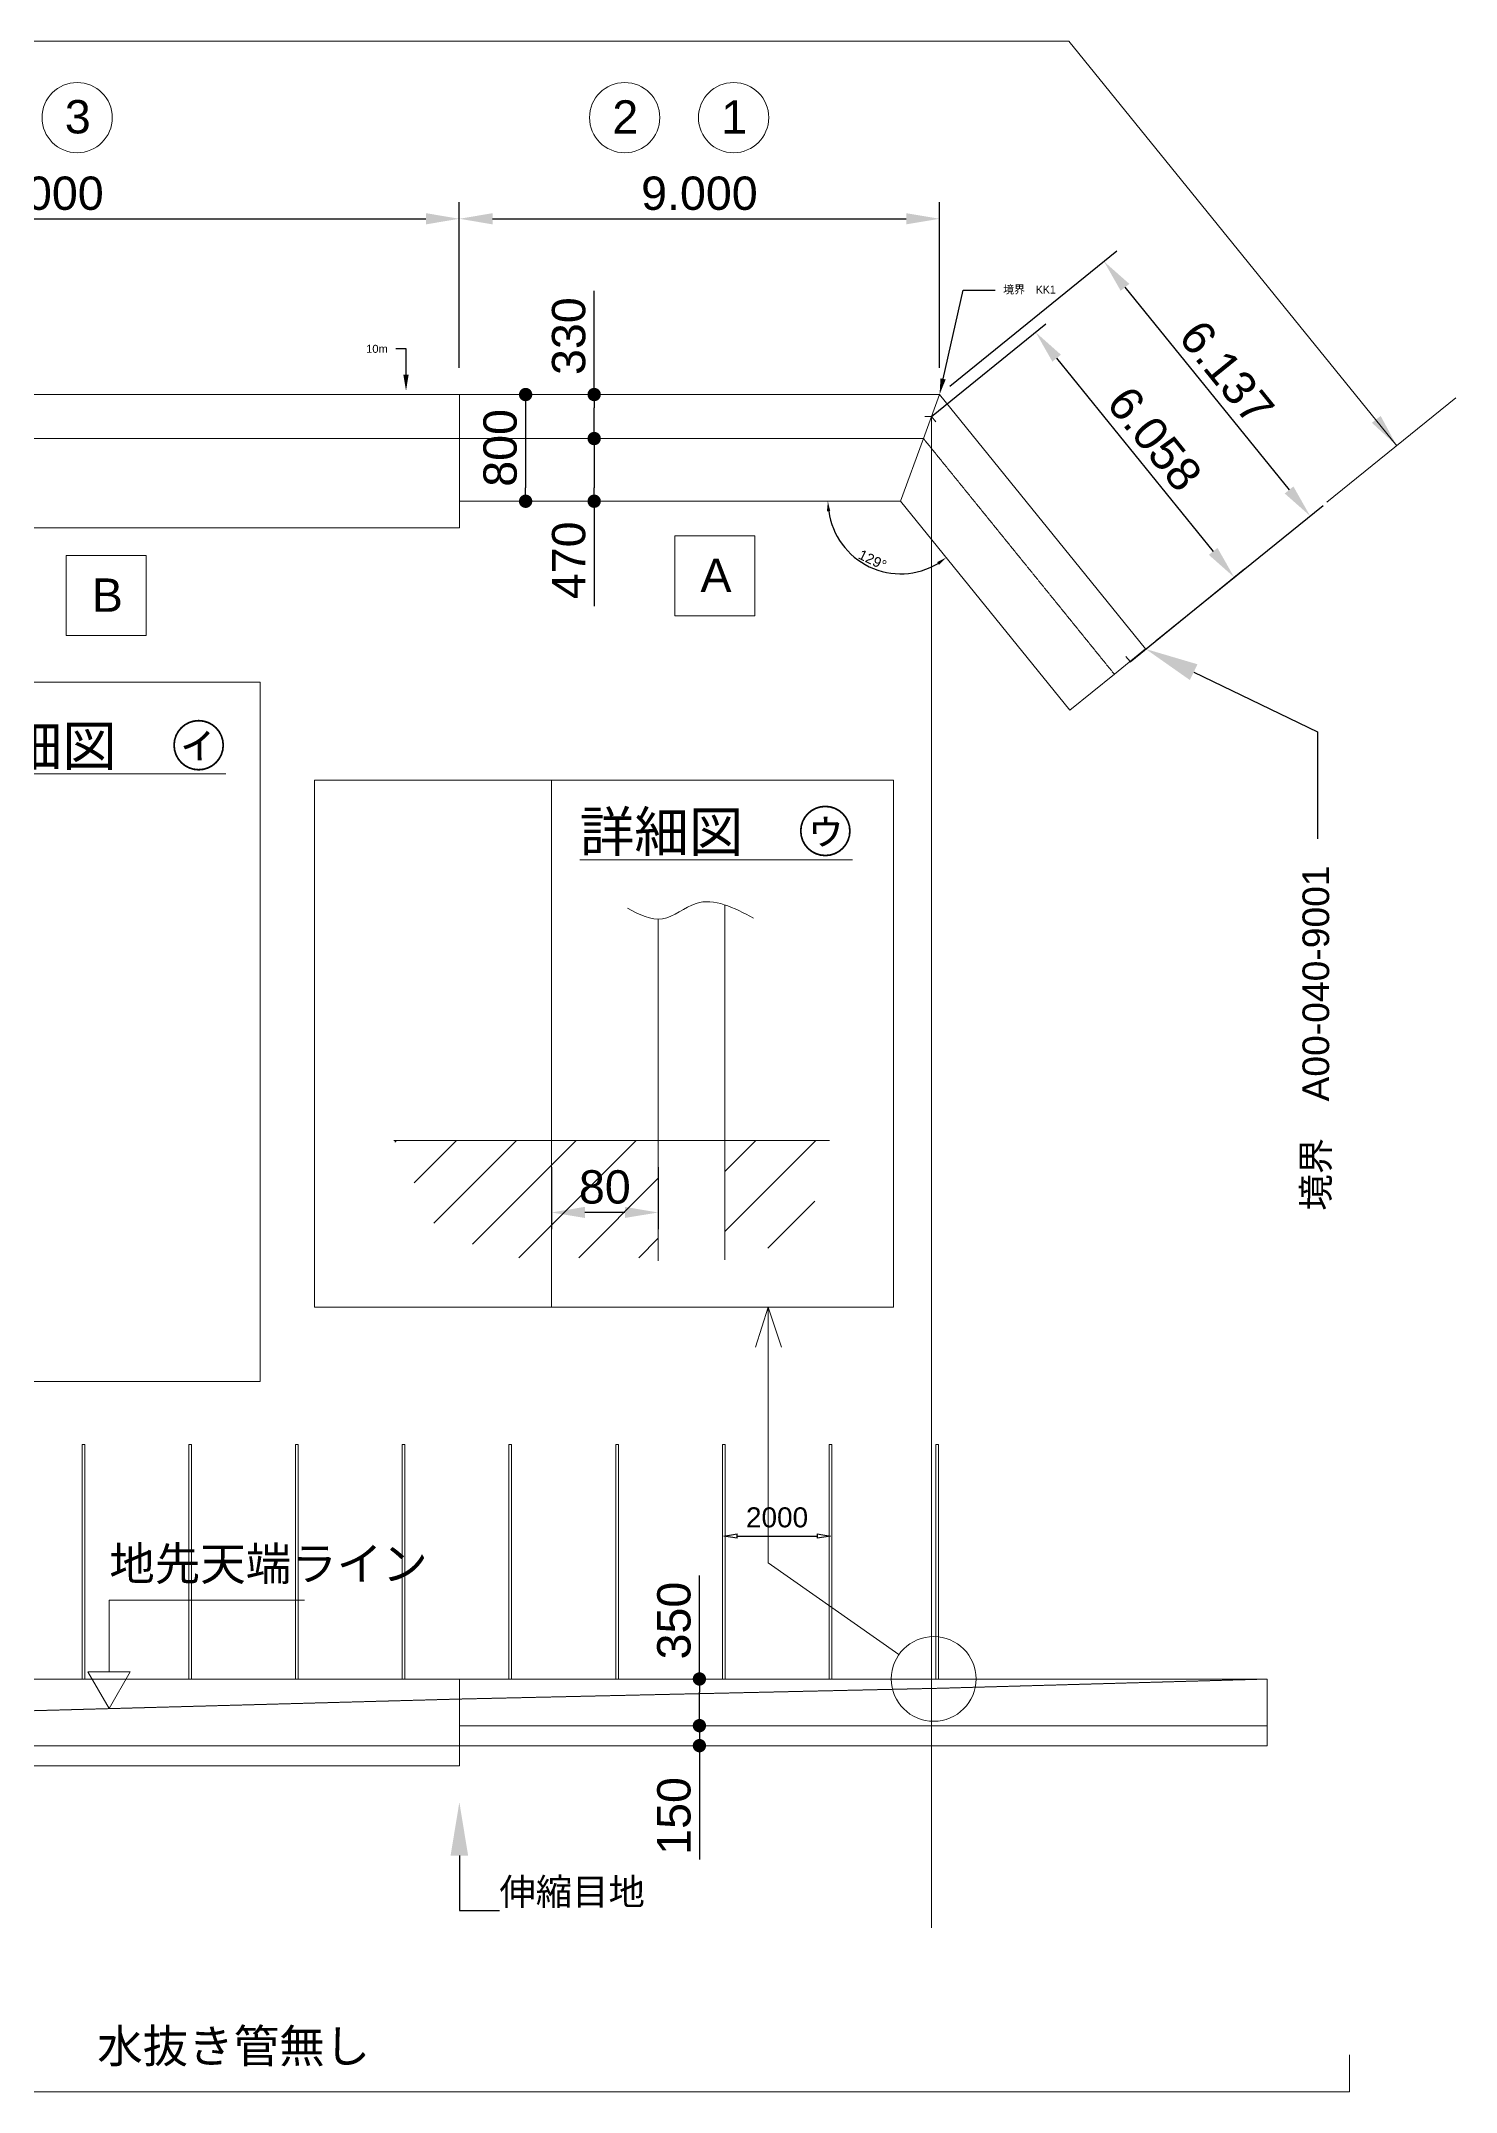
# Model space of a CAD drawing. Header units: millimetres. Extents: x -58267 to 200953, y -49295 to 43144.
# Drawn here: x 30692 to 41300, y -8996 to 6383 of the extents above; entities that cross this region are included whole.
import ezdxf
from ezdxf import colors
from ezdxf.entities.mleader import LeaderData, LeaderLine
from ezdxf.math import Vec2, Vec3

# ---------------------------------------------------------------- set-up
doc = ezdxf.new("R2010")
doc.units = ezdxf.units.MM
doc.header["$LTSCALE"] = 0.25
doc.linetypes.add('ACAD_ISO02W100', pattern=[15, 12, -3])
doc.linetypes.add('CENTER2', pattern=[28.575, 19.05, -3.175, 3.175, -3.175])
for name, color, linetype, lineweight in [('1-fence', 7, 'Continuous', 0), ('1-main', 7, 'Continuous', 9), ('2-DIMS', 8, 'Continuous', 9), ('5-detailframe', 1, 'Continuous', 20)]:
    doc.layers.add(name, color=color, linetype=linetype, lineweight=lineweight)
doc.styles.get("Standard").update_dxf_attribs({"font": 'arial.ttf'})
doc.dimstyles.new('Annotative in mm', dxfattribs={"dimscale": 0, "dimtxt": 2.5, "dimasz": 2.5, "dimexe": 1.25, "dimexo": 2, "dimtad": 1, "dimdec": 0, "dimdsep": 46, "dimtxsty": 'Standard', "dimcen": 2.5, "dimadec": 0, "dimazin": 0, "dimtfac": 1, "dimtdec": 0, "dimtmove": 0, "dimatfit": 3, "dimfxl": 1, "dimarcsym": 0})
doc.dimstyles.new('Annotative2 in mm', dxfattribs={"dimscale": 0, "dimtxt": 2.5, "dimasz": 1, "dimexe": 0, "dimexo": 0, "dimtad": 1, "dimdec": 0, "dimtxsty": 'Standard', "dimblk": 'DOT', "dimcen": 0, "dimadec": 0, "dimazin": 0, "dimtfac": 1, "dimtdec": 0, "dimtmove": 0, "dimatfit": 3, "dimfxl": 1, "dimarcsym": 0})
doc.dimstyles.new('Annotative3 (x2.5)', dxfattribs={"dimscale": 0, "dimtxt": 1.5, "dimasz": 1, "dimexe": 0, "dimexo": 0, "dimtad": 1, "dimdec": 0, "dimlfac": 2.5, "dimtxsty": 'Standard', "dimblk": 'CLOSEDBLANK', "dimcen": 0, "dimadec": 0, "dimazin": 0, "dimtfac": 1, "dimtdec": 0, "dimtmove": 0, "dimatfit": 3, "dimfxl": 1, "dimarcsym": 0})

# ---------------------------------------------------------------- blocks, each defined once
blk = doc.blocks.new('*D9')
at = {"layer": '2-DIMS', "color": 0, "lineweight": -2, "transparency": 16777216}
for p, q in [((27428, 3932), (27428, 5175)), ((33828, 3932), (33828, 5175)), ((27678, 5050), (33578, 5050))]:
    blk.add_line(p, q, dxfattribs=at)
at = {"layer": '2-DIMS', "color": 0, "transparency": 16777216}
for points in [[(27678, 5092), (27678, 5008), (27428, 5050)], [(33578, 5092), (33578, 5008), (33828, 5050)]]:
    blk.add_solid(points, dxfattribs=at)
at = {"layer": 'Defpoints', "color": 0, "transparency": 16777216}
for p in [(33828, 5050), (27428, 3732), (33828, 3732)]:
    blk.add_point(p, dxfattribs=at)
at = {"layer": '2-DIMS', "color": 0, "transparency": 16777216, "insert": (30628, 5240), "char_height": 250, "attachment_point": 5}
blk.add_mtext('16.000', dxfattribs=at)
blk = doc.blocks.new('*D10')
at = {"layer": '2-DIMS', "color": 0, "lineweight": -2, "transparency": 16777216}
for p, q in [((33828, 3932), (33828, 5175)), ((37428, 3932), (37428, 5175)), ((34078, 5050), (37178, 5050))]:
    blk.add_line(p, q, dxfattribs=at)
at = {"layer": '2-DIMS', "color": 0, "transparency": 16777216}
for points in [[(34078, 5092), (34078, 5008), (33828, 5050)], [(37178, 5092), (37178, 5008), (37428, 5050)]]:
    blk.add_solid(points, dxfattribs=at)
at = {"layer": 'Defpoints', "color": 0, "transparency": 16777216}
for p in [(37428, 5050), (33828, 3732), (37428, 3732)]:
    blk.add_point(p, dxfattribs=at)
at = {"layer": '2-DIMS', "color": 0, "transparency": 16777216, "insert": (35628, 5240), "char_height": 250, "attachment_point": 5}
blk.add_mtext('9.000', dxfattribs=at)
blk = doc.blocks.new('*D11')
at = {"layer": '2-DIMS', "color": 0, "lineweight": -2, "transparency": 16777216}
for p, q in [((37506, 3795), (38758, 4809)), ((38818, 4536), (40048, 3017)), ((39051, 1887), (40303, 2901))]:
    blk.add_line(p, q, dxfattribs=at)
at = {"layer": '2-DIMS', "color": 0, "transparency": 16777216}
for points in [[(38851, 4562), (38786, 4510), (38661, 4730)], [(40081, 3043), (40016, 2990), (40206, 2822)]]:
    blk.add_solid(points, dxfattribs=at)
at = {"layer": 'Defpoints', "color": 0, "transparency": 16777216}
for p in [(37428, 3732), (40206, 2822), (38973, 1824)]:
    blk.add_point(p, dxfattribs=at)
at = {"layer": '2-DIMS', "color": 0, "transparency": 16777216, "insert": (39581, 3896), "char_height": 250, "attachment_point": 5, "rotation": 309}
blk.add_mtext('6.137', dxfattribs=at)
blk = doc.blocks.new('_Dot')
at = {"color": 0, "linetype": 'ByBlock', "lineweight": -2}
blk.add_line((-0.5, 0), (-1, 0), dxfattribs=at)
at = {"color": 0, "linetype": 'ByBlock', "const_width": 0.5}
blk.add_lwpolyline([(-0.25, 0, 1), (0.25, 0, 1)], format="xyb", close=True, dxfattribs=at)
blk = doc.blocks.new('*D18')
at = {"layer": '2-DIMS', "color": 0, "lineweight": -2, "transparency": 16777216}
for p, q in [((34839, 3732), (34839, 4509)), ((34839, 3502), (34839, 3632))]:
    blk.add_line(p, q, dxfattribs=at)
at = {"layer": 'Defpoints', "color": 0, "transparency": 16777216}
for p in [(34839, 3732), (34839, 3402), (34839, 3402)]:
    blk.add_point(p, dxfattribs=at)
at = {"layer": '2-DIMS', "color": 0, "lineweight": -2, "transparency": 16777216, "xscale": 100, "yscale": 100, "zscale": 100}
for p, rotation in [((34839, 3732), 90), ((34839, 3402), 270)]:
    blk.add_blockref('_Dot', p, dxfattribs=dict(at, rotation=rotation))
at = {"layer": '2-DIMS', "color": 0, "transparency": 16777216, "insert": (34649, 4170), "char_height": 250, "attachment_point": 5, "rotation": 90}
blk.add_mtext('330', dxfattribs=at)
blk = doc.blocks.new('*D23')
at = {"layer": '2-DIMS', "color": 0, "lineweight": -2, "transparency": 16777216}
for p, q in [((34839, 3402), (34839, 3402)), ((34839, 3302), (34839, 3032)), ((34839, 2932), (34839, 2932)), ((34839, 2932), (34839, 2146))]:
    blk.add_line(p, q, dxfattribs=at)
at = {"layer": 'Defpoints', "color": 0, "transparency": 16777216}
for p in [(34839, 3402), (34839, 2932), (34839, 2932)]:
    blk.add_point(p, dxfattribs=at)
at = {"layer": '2-DIMS', "color": 0, "lineweight": -2, "transparency": 16777216, "xscale": 100, "yscale": 100, "zscale": 100}
for p, rotation in [((34839, 3402), 90), ((34839, 2932), 270)]:
    blk.add_blockref('_Dot', p, dxfattribs=dict(at, rotation=rotation))
at = {"layer": '2-DIMS', "color": 0, "transparency": 16777216, "insert": (34649, 2489), "char_height": 250, "attachment_point": 5, "rotation": 90}
blk.add_mtext('470', dxfattribs=at)
blk = doc.blocks.new('*D37')
at = {"layer": '2-DIMS', "color": 0, "lineweight": -2, "transparency": 16777216}
for p, q in [((35628, -6149), (35628, -6049)), ((35664, -6249), (35628, -6249)), ((35628, -6249), (35628, -6399)), ((35628, -6499), (35628, -7252))]:
    blk.add_line(p, q, dxfattribs=at)
at = {"layer": 'Defpoints', "color": 0, "transparency": 16777216}
for p in [(35664, -6249), (35628, -6399), (35628, -6399)]:
    blk.add_point(p, dxfattribs=at)
at = {"layer": '2-DIMS', "color": 0, "lineweight": -2, "transparency": 16777216, "xscale": 100, "yscale": 100, "zscale": 100}
for p, rotation in [((35628, -6249), 270), ((35628, -6399), 90)]:
    blk.add_blockref('_Dot', p, dxfattribs=dict(at, rotation=rotation))
at = {"layer": '2-DIMS', "color": 0, "transparency": 16777216, "insert": (35438, -6926), "char_height": 250, "attachment_point": 5, "rotation": 90}
blk.add_mtext('150', dxfattribs=at)
blk = doc.blocks.new('*D38')
at = {"layer": '2-DIMS', "color": 0, "lineweight": -2, "transparency": 16777216}
for p, q in [((35628, -5899), (35628, -5123)), ((35628, -6149), (35628, -5999))]:
    blk.add_line(p, q, dxfattribs=at)
at = {"layer": 'Defpoints', "color": 0, "transparency": 16777216}
for p in [(35628, -5899), (35628, -6249), (35628, -6249)]:
    blk.add_point(p, dxfattribs=at)
at = {"layer": '2-DIMS', "color": 0, "lineweight": -2, "transparency": 16777216, "xscale": 100, "yscale": 100, "zscale": 100}
for p, rotation in [((35628, -5899), 90), ((35628, -6249), 270)]:
    blk.add_blockref('_Dot', p, dxfattribs=dict(at, rotation=rotation))
at = {"layer": '2-DIMS', "color": 0, "transparency": 16777216, "insert": (35438, -5461), "char_height": 250, "attachment_point": 5, "rotation": 90}
blk.add_mtext('350', dxfattribs=at)
blk = doc.blocks.new('*D117')
at = {"layer": '2-DIMS', "color": 0, "lineweight": -2, "transparency": 16777216}
blk.add_arc((37136, 2932), 544, 187.8994, 301.1006, dxfattribs=at)
at = {"layer": '2-DIMS', "color": 0, "transparency": 16777216}
for points in [[(36584, 2857), (36609, 2858), (36591, 2932)], [(37410, 2476), (37424, 2456), (37478, 2509)]]:
    blk.add_solid(points, dxfattribs=at)
at = {"layer": 'Defpoints', "color": 0, "transparency": 16777216}
for p in [(33828, 2932), (37136, 2932), (37136, 2932), (36737, 2561), (38405, 1364)]:
    blk.add_point(p, dxfattribs=at)
at = {"layer": '2-DIMS', "color": 0, "transparency": 16777216, "insert": (36926, 2492), "char_height": 75, "attachment_point": 5, "rotation": 334.5}
blk.add_mtext('129°', dxfattribs=at)
blk = doc.blocks.new('*D124')
at = {"layer": '2-DIMS', "color": 0, "lineweight": -2, "transparency": 16777216}
for p, q in [((37368, 3567), (38226, 4262)), ((38306, 4005), (39480, 2556)), ((38856, 1729), (39715, 2425))]:
    blk.add_line(p, q, dxfattribs=at)
at = {"layer": '2-DIMS', "color": 0, "transparency": 16777216}
for points in [[(38338, 4031), (38274, 3979), (38149, 4199)], [(39512, 2582), (39447, 2530), (39637, 2362)]]:
    blk.add_solid(points, dxfattribs=at)
at = {"layer": 'Defpoints', "color": 0, "transparency": 16777216}
for p in [(37368, 3567), (39637, 2362), (38856, 1729)]:
    blk.add_point(p, dxfattribs=at)
at = {"layer": '2-DIMS', "color": 0, "transparency": 16777216, "insert": (39041, 3400), "char_height": 250, "attachment_point": 5, "rotation": 309}
blk.add_mtext('6.058', dxfattribs=at)
blk = doc.blocks.new('_ClosedBlank')
at = {"color": 0, "linetype": 'ByBlock', "lineweight": -2}
for p, q in [((-1, 0.17), (0, 0)), ((-1, 0.17), (-1, -0.17)), ((0, 0), (-1, -0.17))]:
    blk.add_line(p, q, dxfattribs=at)
blk = doc.blocks.new('*D148')
at = {"layer": '2-DIMS', "color": 0, "lineweight": -2, "transparency": 16777216}
blk.add_line((35910, -4827), (36510, -4827), dxfattribs=at)
at = {"layer": 'Defpoints', "color": 0, "transparency": 16777216}
for p in [(35810, -4827), (36610, -4827), (36610, -4827)]:
    blk.add_point(p, dxfattribs=at)
at = {"layer": '2-DIMS', "color": 0, "lineweight": -2, "transparency": 16777216, "xscale": 100, "yscale": 100, "zscale": 100, "rotation": 180}
blk.add_blockref('_ClosedBlank', (35810, -4827), dxfattribs=at)
at = {"layer": '2-DIMS', "color": 0, "lineweight": -2, "transparency": 16777216, "xscale": 100, "yscale": 100, "zscale": 100}
blk.add_blockref('_ClosedBlank', (36610, -4827), dxfattribs=at)
at = {"layer": '2-DIMS', "color": 0, "transparency": 16777216, "insert": (36210, -4688), "char_height": 150, "attachment_point": 5}
blk.add_mtext('2000', dxfattribs=at)
blk = doc.blocks.new('*D149')
at = {"layer": '2-DIMS', "color": 0, "lineweight": -2, "transparency": 16777216}
for p, q in [((34519, -2061), (34519, -2526)), ((35319, -2061), (35319, -2526)), ((35069, -2401), (34769, -2401))]:
    blk.add_line(p, q, dxfattribs=at)
at = {"layer": '2-DIMS', "color": 0, "transparency": 16777216}
for points in [[(34769, -2359), (34769, -2442), (34519, -2401)], [(35069, -2359), (35069, -2442), (35319, -2401)]]:
    blk.add_solid(points, dxfattribs=at)
at = {"layer": 'Defpoints', "color": 0, "transparency": 16777216}
for p in [(34519, -1861), (35319, -1861), (34519, -2401)]:
    blk.add_point(p, dxfattribs=at)
at = {"layer": '2-DIMS', "color": 0, "transparency": 16777216, "insert": (34919, -2211), "char_height": 250, "attachment_point": 5}
blk.add_mtext('80', dxfattribs=at)
blk = doc.blocks.new('A$C2c58cc58')
at = {"layer": '5-detailframe'}
for q in [(-300, 94), (-300, -102)]:
    blk.add_line((0, 0), q, dxfattribs=at)
blk = doc.blocks.new('*D281')
at = {"layer": '2-DIMS', "color": 0, "lineweight": -2, "transparency": 16777216}
blk.add_line((34325, 3632), (34325, 3032), dxfattribs=at)
at = {"layer": 'Defpoints', "color": 0, "transparency": 16777216}
for p in [(34325, 3732), (34325, 2932), (34325, 2932)]:
    blk.add_point(p, dxfattribs=at)
at = {"layer": '2-DIMS', "color": 0, "lineweight": -2, "transparency": 16777216, "xscale": 100, "yscale": 100, "zscale": 100}
for p, rotation in [((34325, 3732), 90), ((34325, 2932), 270)]:
    blk.add_blockref('_Dot', p, dxfattribs=dict(at, rotation=rotation))
at = {"layer": '2-DIMS', "color": 0, "transparency": 16777216, "insert": (34135, 3332), "char_height": 250, "attachment_point": 5, "rotation": 90}
blk.add_mtext('800', dxfattribs=at)

msp = doc.modelspace()

# ---------------------------------------------------------------- hatches: boundary and pattern name
at = {"layer": '1-main'}
h = msp.add_hatch(dxfattribs=at)
h.set_pattern_fill('ANSI31', color=256)
h.set_pattern_definition([(45, (-6259.58, 1177.7), (-224.5064, 224.5064), [])])
h.paths.add_polyline_path([(34519.42, -1861.018), (33337.241, -1861.018), (33649.898, -2507.158), (34141.73, -2739.999), (34519.42, -2739.999)])
h.paths.add_polyline_path([(35319.42, -1861.018), (34519.42, -1861.018), (34519.42, -2739.999), (35319.42, -2739.999)])
h.paths.add_polyline_path([(36602.306, -1861.018), (35819.42, -1861.018), (35819.42, -2739.999), (35953.742, -2739.999), (36436.945, -2558.901)])

# ---------------------------------------------------------------- linework, layer by layer
at = {"layer": '1-fence'}
for points in [[(31000.35, -4139.499), (31020.35, -4139.499), (31020.35, -5899.499), (31000.35, -5899.499)], [(31800.35, -4139.499), (31820.35, -4139.499), (31820.35, -5899.499), (31800.35, -5899.499)], [(32600.35, -4139.499), (32620.35, -4139.499), (32620.35, -5899.499), (32600.35, -5899.499)], [(33400.35, -4139.499), (33420.35, -4139.499), (33420.35, -5899.499), (33400.35, -5899.499)], [(34200.35, -4139.499), (34220.35, -4139.499), (34220.35, -5899.499), (34200.35, -5899.499)], [(35000.35, -4139.499), (35020.35, -4139.499), (35020.35, -5899.499), (35000.35, -5899.499)], [(35800.35, -4139.499), (35820.35, -4139.499), (35820.35, -5899.499), (35800.35, -5899.499)], [(36600.35, -4139.499), (36620.35, -4139.499), (36620.35, -5899.499), (36600.35, -5899.499)], [(37400.35, -4139.499), (37420.35, -4139.499), (37420.35, -5899.499), (37400.35, -5899.499)]]:
    msp.add_lwpolyline(points, close=True, dxfattribs=at)
at = {"layer": '1-main'}
for p, q in [((27428.35, 3732.193), (33828.35, 3732.193)), ((33828.35, 3732.193), (33828.35, 3402.193)), ((33828.35, 3732.193), (37428.35, 3732.193)), ((37428.35, 3732.193), (37307.576, 3402.193)), ((37428.35, 3732.193), (38973.332, 1824.299)), ((37367.963, 3567.193), (37317.963, 3567.193)), ((37399.642, 3528.073), (37367.963, 3567.193)), ((33828.35, 3402.193), (33828.35, 2732.193)), ((37307.576, 3402.193), (37135.565, 2932.193)), ((33828.35, 2932.193), (37135.565, 2932.193)), ((37135.565, 2932.193), (38405.244, 1364.27)), ((33828.35, 2732.193), (27428.35, 2732.193)), ((38973.332, 1824.299), (38738.995, 1634.537)), ((38856.164, 1729.418), (38824.698, 1768.276)), ((38856.164, 1729.418), (38856.164, 1729.418)), ((38738.995, 1634.537), (38405.244, 1364.27)), ((33337.241, -1861.018), (36602.306, -1861.018)), ((35319.42, -1861.018), (35319.42, -2764.606)), ((35819.42, -1861.018), (35819.42, -2756.145)), ((31202.794, -5846.408), (31202.794, -5307.417)), ((31202.794, -5307.417), (32666.618, -5307.417)), ((33828.35, -5899.499), (27428.35, -5899.499)), ((31361.499, -5846.408), (31044.089, -5846.408)), ((31202.794, -6121.292), (31044.089, -5846.408)), ((31202.794, -6121.292), (31361.499, -5846.408)), ((33828.35, -5899.499), (33828.35, -6399.499)), ((33828.35, -5899.499), (37428.35, -5899.499)), ((39883.571, -5899.499), (37428.35, -5899.499)), ((39883.571, -5899.499), (39883.571, -6249.499)), ((39883.571, -6249.499), (39883.571, -6399.499)), ((33828.35, -6399.499), (33828.35, -6549.499)), ((37428.35, -6399.499), (33828.35, -6399.499)), ((39883.571, -6399.499), (37428.35, -6399.499)), ((33828.35, -6549.499), (27428.35, -6549.499)), ((40502.571, -8995.711), (40502.571, -8718.044)), ((661.55, -8995.711), (40502.571, -8995.711))]:
    msp.add_line(p, q, dxfattribs=at)
at = {"layer": '1-main', "linetype": 'ACAD_ISO02W100'}
for p, q in [((33828.35, 3402.193), (27428.35, 3402.193)), ((33828.35, 3402.193), (37307.576, 3402.193)), ((37307.576, 3402.193), (38738.995, 1634.537)), ((37428.35, -6249.499), (33828.35, -6249.499)), ((39883.571, -6249.499), (37428.35, -6249.499)), ((33828.35, -6399.499), (27428.35, -6399.499))]:
    msp.add_line(p, q, dxfattribs=at)
at = {"layer": '1-main'}
msp.add_lwpolyline([(35319.42, -201.287), (35319.42, -1861.018), (35819.42, -1861.018), (35819.42, -94.656)], dxfattribs=at)
at = {"layer": '1-main', "linetype": 'CENTER2', "lineweight": 13}
for points in [[(661.55, -6779.499), (7028.35, -6729.499), (13028.35, -6679.499), (16228.35, -6629.499), (20228.35, -6454.499), (23428.35, -6349.499), (27428.35, -6224.499), (33828.35, -6049.499), (37428.35, -5968.591)], [(37428.35, -5968.591), (39883.571, -5899.499)]]:
    msp.add_lwpolyline(points, dxfattribs=at)
at = {"layer": '1-main'}
msp.add_spline([(35087.897, -119.108), (35350.776, -198.986), (35602.866, -83.724), (36034.152, -193.093)], degree=3, dxfattribs=at)
at = {"layer": '2-DIMS'}
for p, q in [((911.55, 6382.88), (38398.453, 6382.88)), ((40855.613, 3348.54), (38398.453, 6382.88)), ((41299.75, 3708.196), (40331.96, 2924.495))]:
    msp.add_line(p, q, dxfattribs=at)
at = {"layer": '2-DIMS', "linetype": 'ACAD_ISO02W100'}
for p, q in [((37367.963, 3567.193), (37367.963, -7764.05)), ((34519.42, 839.925), (34519.42, -3110.04))]:
    msp.add_line(p, q, dxfattribs=at)
at = {"layer": '2-DIMS'}
for points in [[(35443.577, 2673.691), (36043.577, 2673.691), (36043.577, 2073.691), (35443.577, 2073.691)], [(30881.017, 2525.133), (31481.017, 2525.133), (31481.017, 1925.133), (30881.017, 1925.133)]]:
    msp.add_lwpolyline(points, close=True, dxfattribs=at)
for centre in [(30962.942, 5808.517), (35067.704, 5808.517), (35884.358, 5808.517)]:
    msp.add_circle(centre, 263.4, dxfattribs=at)
msp.add_solid([(40735.192, 3571.554), (40669.373, 3520.444), (40855.613, 3348.54)], dxfattribs=at)
at = {"layer": '5-detailframe', "lineweight": 20}
for points in [[(22603.862, 1576.62), (32335.059, 1576.62), (32335.059, -3667.981), (22603.862, -3667.981)], [(32741.768, 839.925), (37082.527, 839.925), (37082.527, -3110.04), (32741.768, -3110.04)]]:
    msp.add_lwpolyline(points, close=True, dxfattribs=at)
msp.add_lwpolyline([(36142.275, -3110.04), (36142.275, -5029.141), (37124.045, -5716.417)], dxfattribs=at)
msp.add_circle((37384.171, -5898.515), 317.529, dxfattribs=at)

# ---------------------------------------------------------------- block references
at = {"layer": '5-detailframe', "rotation": 90}
msp.add_blockref('A$C2c58cc58', (36142.275, -3110.04), dxfattribs=at)

# ---------------------------------------------------------------- texts
at = {"layer": '2-DIMS', "attachment_point": 5}
for s, insert, char_height in [('3', (30967.622, 5813.338), 250), ('2', (35072.383, 5813.338), 250), ('1', (35889.037, 5813.338), 250), ('A', (35752.109, 2376.65), 250), ('B', (31189.549, 2228.092), 250), ('{\\fMS PGothic|b0|i0|c128|p50;\\L詳細図\u3000㋑}', (31055.445, 1079.73), 300), ('{\\fMS PGothic|b0|i0|c128|p50;\\L詳細図\u3000㋒}', (35753.454, 436.533), 300), ('{\\fMS PGothic|b0|i0|c128|p50;地先天端ライン}', (32397.514, -5048.668), 250), ('{\\fMS PGothic|b0|i0|c128|p50;水抜き管無し}', (32136.238, -8665.429), 250)]:
    msp.add_mtext(s, dxfattribs=dict(at, insert=insert, char_height=char_height))

# ---------------------------------------------------------------- dimensions: what is measured, and where the dimension line sits
at = {"layer": '2-DIMS'}
for base, p1, p2, text, picture, middle in [((33828.35, 5049.979), (27428.35, 3732.193), (33828.35, 3732.193), '16.000', '*D9', (30628.35, 5049.979)), ((37428.35, 5049.979), (33828.35, 3732.193), (37428.35, 3732.193), '9.000', '*D10', (35628.35, 5049.979))]:
    dim = msp.add_linear_dim(base=base, p1=p1, p2=p2, text=text, dimstyle='Annotative in mm', dxfattribs=at)
    dim.commit()
    dim.dimension.update_dxf_attribs({"geometry": picture, "text_midpoint": middle, "dimtype": 160})
for p1, p2, distance, text, override, picture, middle in [((37428.35, 3732.193), (38973.332, 1824.299), 1585.862, '6.137', {"dimexo": 1}, '*D11', (39581.123, 3895.976)), ((37367.963, 3567.193), (38856.164, 1729.418), 1004.636, '6.058', {"dimexe": 1, "dimexo": 0}, '*D124', (39040.581, 3400.204))]:
    dim = msp.add_aligned_dim(p1=p1, p2=p2, distance=distance, text=text, dimstyle='Annotative in mm', override=override, dxfattribs=at)
    dim.commit()
    dim.dimension.update_dxf_attribs({"geometry": picture, "text_midpoint": middle})
for base, p1, p2, picture, middle in [((34839.317, 3402.193), (34839.317, 3732.193), (34839.317, 3402.193), '*D18', (34839.317, 4170.358)), ((35628.35, -6249.499), (35628.35, -5899.499), (35628.35, -6249.499), '*D38', (35628.35, -5461.334)), ((35628.35, -6399.499), (35664.402, -6249.499), (35628.35, -6399.499), '*D37', (35628.35, -6925.983))]:
    dim = msp.add_linear_dim(base=base, p1=p1, p2=p2, angle=90, dimstyle='Annotative2 in mm', dxfattribs=at)
    dim.commit()
    dim.dimension.update_dxf_attribs({"geometry": picture, "text_midpoint": middle, "dimtype": 160})
at = {"layer": '2-DIMS', "color": 5}
dim = msp.add_linear_dim(base=(34324.798, 2932.193), p1=(34324.798, 3732.193), p2=(34324.798, 2932.193), angle=90, dimstyle='Annotative2 in mm', dxfattribs=at)
dim.commit()
dim.dimension.update_dxf_attribs({"geometry": '*D281', "text_midpoint": (34134.654, 3332.193)})
at = {"layer": '2-DIMS'}
dim = msp.add_linear_dim(base=(34839.317, 2932.193), p1=(34839.317, 3402.193), p2=(34839.317, 2932.193), angle=90, dimstyle='Annotative2 in mm', dxfattribs=at)
dim.commit()
dim.dimension.update_dxf_attribs({"geometry": '*D23', "text_midpoint": (34649.173, 2488.912)})
dim = msp.add_angular_dim_2l(base=(36737.401, 2560.898), line1=((37135.565, 2932.193), (38405.244, 1364.27)), line2=((33828.35, 2932.193), (37135.565, 2932.193)), dimstyle='Annotative in mm', dxfattribs=at)
dim.commit()
dim.dimension.update_dxf_attribs({"geometry": '*D117', "text_midpoint": (36925.743, 2492.292)})
dim = msp.add_linear_dim(base=(34519.42, -2400.708), p1=(35319.42, -1861.018), p2=(34519.42, -1861.018), text='80', dimstyle='Annotative in mm', dxfattribs=at)
dim.commit()
dim.dimension.update_dxf_attribs({"geometry": '*D149', "text_midpoint": (34919.42, -2210.565)})
dim = msp.add_linear_dim(base=(36610.35, -4827.142), p1=(35810.35, -4827.142), p2=(36610.35, -4827.142), dimstyle='Annotative3 (x2.5)', dxfattribs=at)
dim.commit()
dim.dimension.update_dxf_attribs({"geometry": '*D148', "text_midpoint": (36210.35, -4827.142), "dimtype": 160})

# ---------------------------------------------------------------- leaders
at = {"layer": '1-main'}
ml = msp.add_multileader_mtext('Standard', dxfattribs=at)
ml.set_content('{\\fMS PGothic|b0|i0|c128|p50;境界\u3000KK1}', color=256)
ml.set_leader_properties()
ml.build(insert=Vec2(0, 0))
ml.multileader.update_dxf_attribs({"arrow_head_size": 120, "scale": 30})
ctx = ml.context
ctx.base_point, ctx.scale, ctx.char_height, ctx.arrow_head_size, ctx.landing_gap_size, ctx.plane_origin = Vec3(37845.271, 4515.424), 30, 60, 120, 60, Vec3(37428.35, 3732.193)
notes = []
notes.append((ctx, [(0, (1, 1, 0), (37605.271, 4515.424), (1, 0), 240, [(0, [(37428.35, 3732.193)], 0, [])])]))
ctx.mtext.insert, ctx.mtext.flow_direction = Vec3(37905.271, 4549.345), 5
ml = msp.add_multileader_mtext('Standard', dxfattribs=at)
ml.set_content('{\\fMS PGothic|b0|i0|c128|p50;\\C256;境界\u3000\\fArial|b0|i0|c0|p34;A00-040-9001}', color=256)
ml.set_leader_properties()
ml.build(insert=Vec2(0, 0))
ml.multileader.update_dxf_attribs({"arrow_head_size": 400, "scale": 100})
ctx = ml.context
ctx.base_point, ctx.scale, ctx.char_height, ctx.arrow_head_size, ctx.landing_gap_size, ctx.plane_origin, ctx.plane_x_axis, ctx.plane_y_axis = Vec3(40262.086, -2479.256), 100, 200, 400, 200, Vec3(38973.332, 1824.299), Vec3(0, 1), Vec3(-1, 0)
ctx.text_align_type = 2
notes.append((ctx, [(0, (1, 1, 0), (40262.086, 1201.752), (0, -1), 800, [(0, [(38973.332, 1824.299)], 0, [])])]))
ctx.mtext.insert, ctx.mtext.text_direction, ctx.mtext.rotation, ctx.mtext.alignment, ctx.mtext.flow_direction = Vec3(40149.018, 201.752), Vec3(0, 1), 1.570796327, 3, 5
at = {"layer": '2-DIMS'}
ml = msp.add_multileader_mtext('Standard', dxfattribs=at)
ml.set_content('10m', color=256)
ml.set_leader_properties()
ml.build(insert=Vec2(0, 0))
ml.multileader.update_dxf_attribs({"arrow_head_size": 120, "scale": 30})
ctx = ml.context
ctx.base_point, ctx.scale, ctx.char_height, ctx.arrow_head_size, ctx.landing_gap_size, ctx.plane_origin = Vec3(33083.883, 4074.436), 30, 60, 120, 60, Vec3(33428.447, 3759.97)
ctx.text_align_type = 2
notes.append((ctx, [(0, (1, 1, 0), (33428.447, 4074.436), (-1, 0), 76.037, [(0, [(33428.447, 3759.97)], 0, [])])]))
ctx.mtext.insert, ctx.mtext.alignment, ctx.mtext.flow_direction = Vec3(33292.409, 4104.947), 3, 5
ml = msp.add_multileader_mtext('Standard', dxfattribs=at)
ml.set_content('{\\fMS PGothic|b0|i0|c128|p50;伸縮目地}', color=256)
ml.set_leader_properties()
ml.build(insert=Vec2(0, 0))
ml.multileader.update_dxf_attribs({"text_left_attachment_type": 6, "dogleg_length": 3, "arrow_head_size": 400, "scale": 100})
ctx = ml.context
ctx.base_point, ctx.scale, ctx.char_height, ctx.arrow_head_size, ctx.landing_gap_size, ctx.plane_origin = Vec3(34128.35, -7634.374), 100, 200, 400, 0, Vec3(33828.35, -5050.374)
ctx.left_attachment = 6
notes.append((ctx, [(0, (1, 1, 0), (33828.35, -7634.374), (1, 0), 300, [(0, [(33828.35, -6823.206)], 0, [])])]))
ctx.mtext.insert, ctx.mtext.flow_direction = Vec3(34128.35, -7394.374), 5
for ctx, leaders in notes:
    for number, flags, end, landing, length, lines in leaders:
        leader = LeaderData()
        leader.index, (leader.has_last_leader_line, leader.has_dogleg_vector, leader.attachment_direction) = number, flags
        leader.last_leader_point, leader.dogleg_vector, leader.dogleg_length = Vec3(end), Vec3(landing), length
        for number, points, colour, breaks in lines:
            line = LeaderLine()
            line.index, line.vertices, line.color, line.breaks = number, Vec3.list(points), colors.encode_raw_color(colour), breaks
            leader.lines.append(line)
        ctx.leaders.append(leader)

doc.saveas('drawing.dxf')
